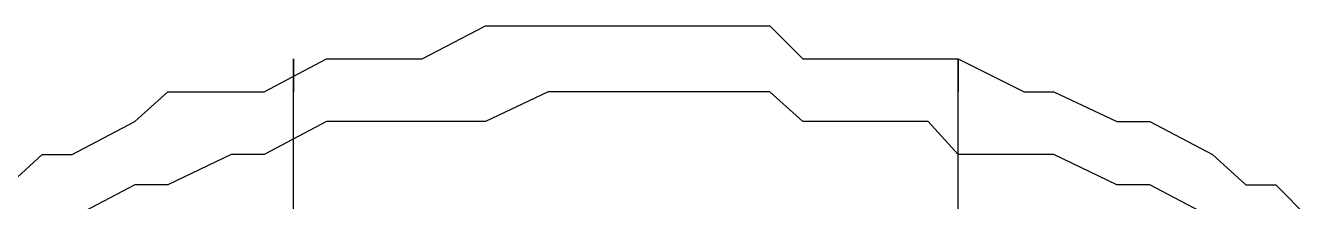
# Model space of a CAD drawing. Header units: millimetres. Extents: x 0 to 2112, y 8 to 1252.
# Drawn here: x 404.82 to 415.51, y 877.5 to 878.96 of the extents above; entities that cross this region are included whole.
import ezdxf

# ---------------------------------------------------------------- set-up
doc = ezdxf.new("R2010")
doc.units = ezdxf.units.MM
doc.layers.get('0').update_dxf_attribs({"linetype": 'CONTINUOUS'})

msp = doc.modelspace()

# ---------------------------------------------------------------- linework, layer by layer
at = {"color": 9}
for p, q in [((408.125, 878.688), (408.651, 878.963)), ((408.125, 878.688), (408.651, 878.963)), ((408.651, 878.963), (409.173, 878.963)), ((408.651, 878.963), (409.173, 878.963)), ((409.173, 878.963), (409.448, 878.963)), ((409.173, 878.963), (409.448, 878.963)), ((409.448, 878.963), (409.974, 878.963)), ((409.448, 878.963), (409.974, 878.963)), ((409.974, 878.963), (410.496, 878.963)), ((409.974, 878.963), (410.496, 878.963)), ((410.496, 878.963), (411.021, 878.963)), ((410.496, 878.963), (411.021, 878.963)), ((411.021, 878.963), (411.297, 878.688)), ((411.021, 878.963), (411.297, 878.688)), ((406.806, 878.413), (407.328, 878.688)), ((406.806, 878.413), (407.328, 878.688)), ((407.053, 873.951), (407.053, 878.688)), ((407.053, 878.688), (407.053, 878.413)), ((407.328, 878.688), (407.85, 878.688)), ((407.328, 878.688), (407.85, 878.688)), ((407.85, 878.688), (408.125, 878.688)), ((407.85, 878.688), (408.125, 878.688)), ((411.297, 878.688), (411.819, 878.688)), ((411.297, 878.688), (411.819, 878.688)), ((411.819, 878.688), (412.341, 878.688)), ((411.819, 878.688), (412.341, 878.688)), ((412.341, 878.688), (412.591, 878.688)), ((412.341, 878.688), (412.591, 878.688)), ((412.591, 873.951), (412.591, 878.688)), ((412.591, 878.688), (412.591, 878.413)), ((412.591, 878.688), (413.142, 878.413)), ((412.591, 878.688), (413.142, 878.413)), ((405.73, 878.166), (406.005, 878.413)), ((405.73, 878.166), (406.005, 878.413)), ((406.005, 878.413), (406.531, 878.413)), ((406.005, 878.413), (406.531, 878.413)), ((406.531, 878.413), (406.806, 878.413)), ((406.531, 878.413), (406.806, 878.413)), ((409.173, 878.413), (408.651, 878.166)), ((409.448, 878.413), (409.173, 878.413)), ((409.974, 878.413), (409.448, 878.413)), ((410.496, 878.413), (409.974, 878.413)), ((411.021, 878.413), (410.496, 878.413)), ((411.297, 878.166), (411.021, 878.413)), ((413.142, 878.413), (413.389, 878.413)), ((413.142, 878.413), (413.389, 878.413)), ((413.389, 878.413), (413.914, 878.166)), ((413.389, 878.413), (413.914, 878.166)), ((405.208, 877.891), (405.73, 878.166)), ((405.208, 877.891), (405.73, 878.166)), ((407.328, 878.166), (406.806, 877.891)), ((407.85, 878.166), (407.328, 878.166)), ((408.125, 878.166), (407.85, 878.166)), ((408.651, 878.166), (408.125, 878.166)), ((411.819, 878.166), (411.297, 878.166)), ((412.341, 878.166), (411.819, 878.166)), ((412.591, 877.891), (412.341, 878.166)), ((413.914, 878.166), (414.189, 878.166)), ((413.914, 878.166), (414.189, 878.166)), ((414.189, 878.166), (414.711, 877.891)), ((414.189, 878.166), (414.711, 877.891)), ((404.682, 877.641), (404.957, 877.891)), ((404.682, 877.641), (404.957, 877.891)), ((404.957, 877.891), (405.208, 877.891)), ((404.957, 877.891), (405.208, 877.891)), ((406.531, 877.891), (406.005, 877.641)), ((406.806, 877.891), (406.531, 877.891)), ((413.142, 877.891), (412.591, 877.891)), ((413.389, 877.891), (413.142, 877.891)), ((413.914, 877.641), (413.389, 877.891)), ((414.711, 877.891), (414.987, 877.641)), ((414.711, 877.891), (414.987, 877.641)), ((405.73, 877.641), (405.208, 877.365)), ((406.005, 877.641), (405.73, 877.641)), ((414.189, 877.641), (413.914, 877.641)), ((414.711, 877.365), (414.189, 877.641)), ((414.987, 877.641), (415.237, 877.641)), ((414.987, 877.641), (415.237, 877.641)), ((415.237, 877.641), (415.509, 877.365)), ((415.237, 877.641), (415.509, 877.365))]:
    msp.add_line(p, q, dxfattribs=at)

doc.saveas('drawing.dxf')
